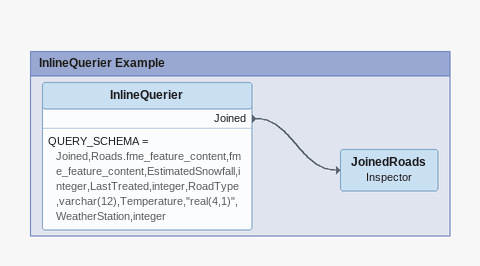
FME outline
Bookmark: InlineQuerier Example
InlineQuerier
    QUERY_SCHEMA = Joined,Roads.fme_feature_content,fme_feature_content,EstimatedSnowfall,integer,LastTreated,integer,RoadType,varchar(12),Temperature,"real(4,1)",WeatherStation,integer
    Joined -> JoinedRoads
JoinedRoads: Inspector
